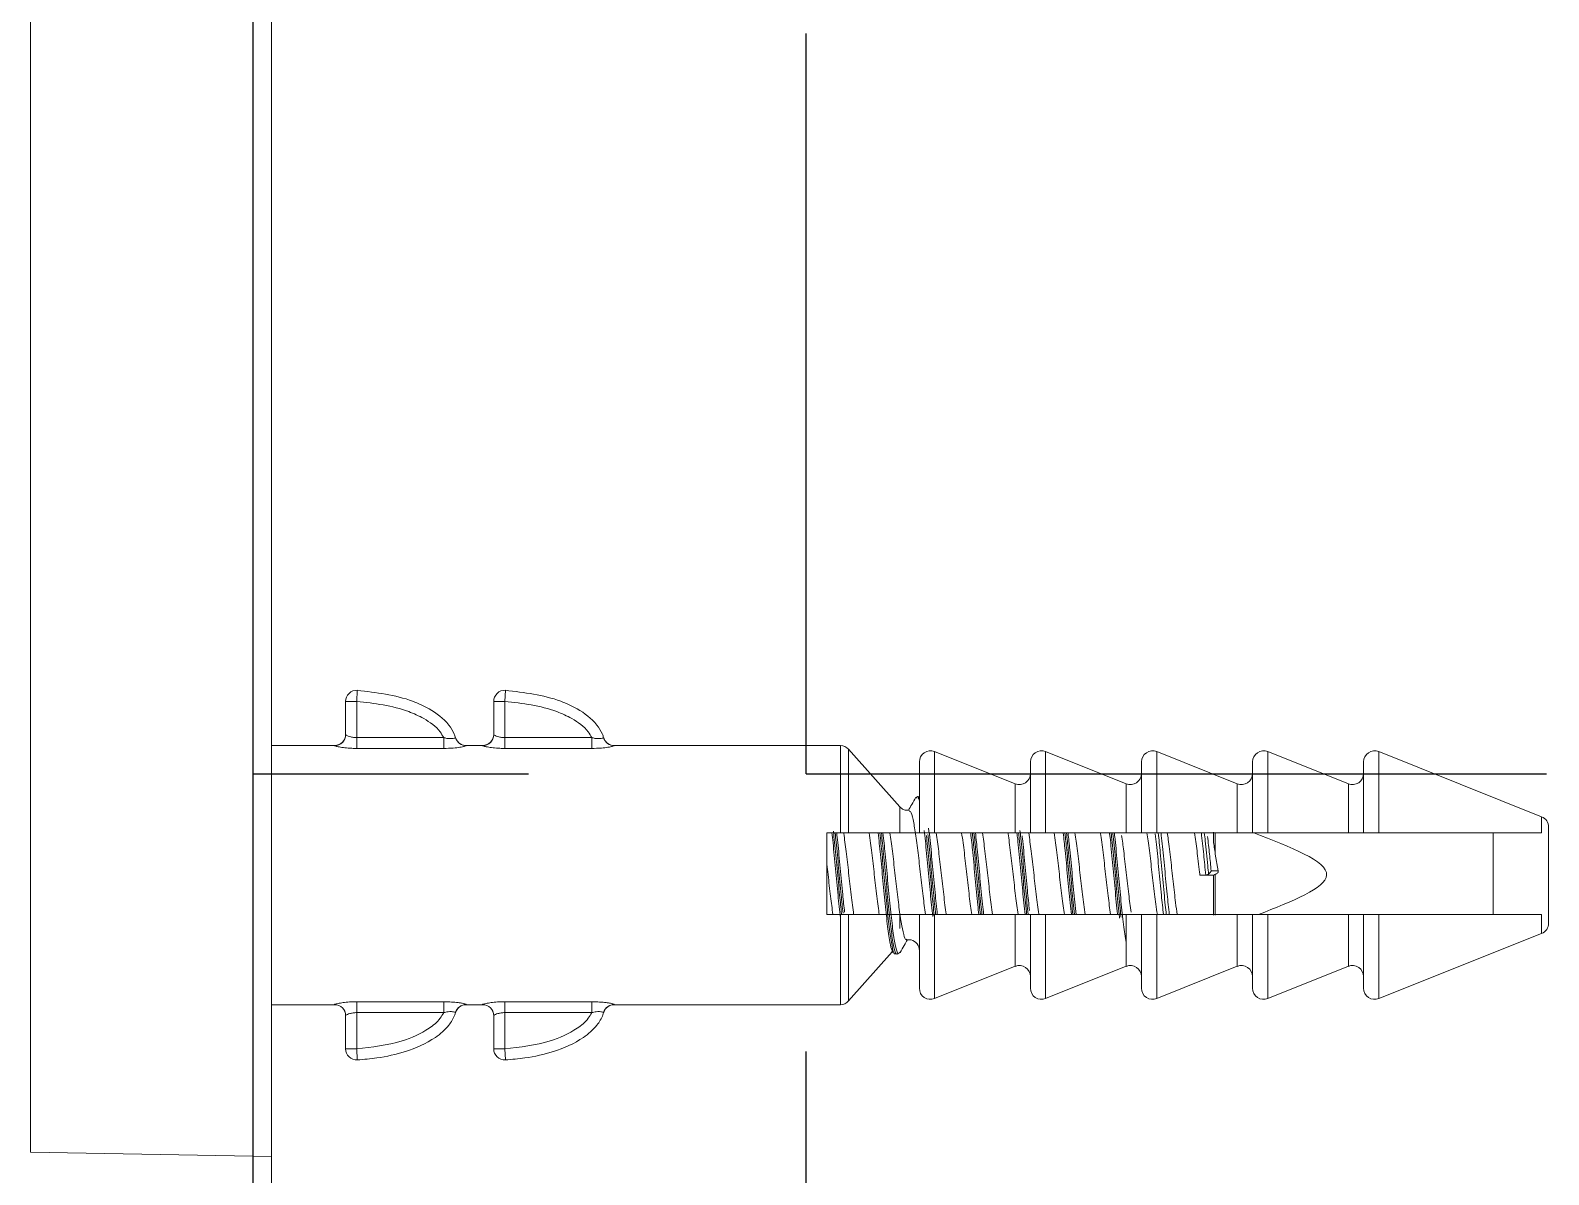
# Model space of a CAD drawing. Extents: x 1944 to 4044, y -46 to 2924.
# Drawn here: x 3686 to 3727.02, y 2271.32 to 2302.22 of the extents above; entities that cross this region are included whole.
import ezdxf

# ---------------------------------------------------------------- set-up
doc = ezdxf.new("R2010")
doc.units = 0
doc.header["$LTSCALE"] = 23.1
doc.layers.get('0').update_dxf_attribs({"linetype": 'CONTINUOUS'})
doc.layers.add('HT', color=3, linetype='CONTINUOUS')

# ---------------------------------------------------------------- blocks, each defined once
blk = doc.blocks.new('A$C1841107C')
at = {"color": 7, "linetype": 'Continuous', "lineweight": 15}
for p, q in [((401.703, 550.146), (401.862, 550.146)), ((404.064, 550.146), (401.862, 550.146)), ((404.064, 550.146), (404.297, 550.146)), ((401.424, 549.957), (399.664, 545.557)), ((406.335, 545.557), (404.575, 549.957)), ((404.064, 548.646), (401.862, 548.646)), ((401.862, 545.146), (399.943, 545.146)), ((406.057, 545.146), (404.064, 545.146)), ((400.535, 544.735), (399.664, 542.557)), ((401.862, 544.735), (401.862, 542.557)), ((404.064, 542.557), (404.064, 544.735)), ((406.335, 542.557), (405.464, 544.735)), ((401.862, 542.146), (399.943, 542.146)), ((406.057, 542.146), (404.064, 542.146)), ((400.535, 541.735), (399.664, 539.557)), ((401.862, 541.735), (401.862, 539.557)), ((404.064, 539.557), (404.064, 541.735)), ((406.335, 539.557), (405.464, 541.735)), ((402.886, 541.22), (402.434, 541.141)), ((402.998, 541.091), (402.999, 541.07)), ((403, 540.9), (403, 540.883)), ((403.001, 540.725), (403, 540.883)), ((401.862, 539.146), (399.943, 539.146)), ((406.057, 539.146), (404.064, 539.146)), ((400.535, 538.735), (399.664, 536.557)), ((401.862, 538.735), (401.862, 536.557)), ((404.064, 536.557), (404.064, 538.735)), ((406.335, 536.557), (405.464, 538.735)), ((401.862, 536.146), (399.943, 536.146)), ((406.057, 536.146), (404.064, 536.146)), ((400.535, 535.735), (399.664, 533.557)), ((401.862, 535.735), (401.862, 533.557)), ((404.064, 533.557), (404.064, 535.735)), ((406.335, 533.557), (405.464, 535.735)), ((401.862, 533.146), (399.943, 533.146)), ((400.889, 533.11), (400.864, 533.146)), ((401.25, 532.868), (401.25, 532.766)), ((406.057, 533.146), (404.064, 533.146)), ((404.75, 532.805), (404.75, 532.926)), ((401.16, 532.622), (399.6, 531.235)), ((404.064, 531.235), (404.064, 532.622)), ((405.052, 532.401), (405.092, 532.425)), ((406.399, 531.235), (405.073, 532.414)), ((399.5, 531.011), (399.5, 524.904)), ((401.862, 531.011), (401.862, 530.646)), ((404.064, 530.646), (404.064, 531.011)), ((406.5, 524.904), (406.5, 531.011)), ((401.862, 530.646), (404.064, 530.646)), ((399.285, 524.615), (399.286, 524.615)), ((406.707, 524.617), (406.715, 524.615)), ((399.285, 524.295), (399.578, 524.295)), ((399.285, 521.946), (399.285, 524.295)), ((399.578, 524.295), (399.578, 521.946)), ((406.421, 521.946), (406.421, 524.295)), ((406.715, 524.295), (406.421, 524.295)), ((406.715, 524.295), (406.715, 521.946)), ((398.008, 521.962), (398.308, 521.946)), ((398.308, 521.946), (399.285, 521.946)), ((398.308, 521.646), (398.308, 521.946)), ((399.285, 521.946), (399.578, 521.946)), ((406.715, 521.946), (406.421, 521.946)), ((406.715, 521.946), (407.692, 521.946)), ((407.692, 521.946), (407.991, 521.962)), ((407.692, 521.946), (407.692, 521.646)), ((399.205, 521.646), (398.308, 521.646)), ((399.5, 521.346), (399.5, 520.904)), ((406.5, 520.904), (406.5, 521.346)), ((407.692, 521.646), (406.795, 521.646)), ((399.285, 520.295), (399.578, 520.295)), ((399.285, 517.946), (399.285, 520.295)), ((399.578, 520.295), (399.578, 517.946)), ((406.421, 517.946), (406.421, 520.295)), ((406.715, 520.295), (406.421, 520.295)), ((406.715, 520.295), (406.715, 517.946)), ((398.008, 517.962), (398.308, 517.946)), ((398.308, 517.946), (399.285, 517.946)), ((398.308, 517.646), (398.308, 517.946)), ((399.205, 517.646), (398.308, 517.646)), ((399.285, 517.946), (399.578, 517.946)), ((406.715, 517.946), (406.421, 517.946)), ((406.715, 517.946), (407.692, 517.946)), ((407.692, 517.646), (406.795, 517.646)), ((407.692, 517.946), (407.991, 517.962)), ((407.692, 517.946), (407.692, 517.646)), ((399.5, 517.346), (399.5, 515.646)), ((406.5, 515.646), (406.5, 517.346)), ((359.4, 515.646), (385, 515.646)), ((399.5, 515.647), (370.5, 515.647)), ((385, 515.646), (410.6, 515.646)), ((495, 515.647), (406.5, 515.647)), ((410.486, 509.129), (410.6, 515.646))]:
    blk.add_line(p, q, dxfattribs=at)
at = {"color": 8, "linetype": 'Continuous', "lineweight": 15}
for p, q in [((401.862, 549.957), (401.424, 549.957)), ((404.575, 549.957), (404.064, 549.957)), ((399.664, 545.557), (401.862, 545.557)), ((404.064, 545.557), (406.335, 545.557)), ((401.862, 544.735), (400.535, 544.735)), ((405.464, 544.735), (404.064, 544.735)), ((399.664, 542.557), (401.862, 542.557)), ((404.064, 542.557), (406.335, 542.557)), ((401.862, 541.735), (400.535, 541.735)), ((405.464, 541.735), (404.064, 541.735)), ((402.08, 541.091), (401.839, 541.091)), ((401.853, 541.141), (402.434, 541.141)), ((402.983, 541.141), (404.081, 541.141)), ((404.085, 541.091), (402.998, 541.091)), ((399.664, 539.557), (401.862, 539.557)), ((404.064, 539.557), (406.335, 539.557)), ((401.862, 538.735), (400.535, 538.735)), ((405.464, 538.735), (404.064, 538.735)), ((399.664, 536.557), (401.862, 536.557)), ((404.064, 536.557), (406.335, 536.557)), ((401.862, 535.735), (400.535, 535.735)), ((405.464, 535.735), (404.064, 535.735)), ((399.664, 533.557), (401.862, 533.557)), ((404.064, 533.557), (406.335, 533.557)), ((401.862, 532.622), (401.16, 532.622)), ((404.446, 532.622), (404.064, 532.622)), ((399.6, 531.235), (401.862, 531.235)), ((404.064, 531.235), (406.399, 531.235)), ((401.862, 531.011), (399.5, 531.011)), ((406.5, 531.011), (404.064, 531.011)), ((406.495, 524.904), (406.497, 524.904)), ((399.505, 521.346), (399.5, 521.346)), ((406.5, 521.346), (406.495, 521.346)), ((406.495, 520.904), (406.497, 520.904)), ((399.505, 517.346), (399.5, 517.346)), ((406.5, 517.346), (406.495, 517.346)), ((359.514, 509.129), (410.486, 509.129))]:
    blk.add_line(p, q, dxfattribs=at)
at = {"color": 7, "linetype": 'Continuous', "lineweight": 15, "flags": 128}
blk.add_lwpolyline([(401.25, 532.766), (401.218, 532.691), (401.16, 532.622)], dxfattribs=at)
at = {"color": 7, "linetype": 'Continuous', "lineweight": 15}
for centre, start, end in [((401.703, 549.846), 90, 158.1986), ((404.297, 549.846), 21.8014, 90), ((399.943, 545.446), 158.1986, 270), ((406.057, 545.446), 270, 21.8014), ((400.257, 544.846), 338.1986, 90), ((405.743, 544.846), 90, 201.8014), ((399.943, 542.446), 158.1986, 270), ((406.057, 542.446), 270, 21.8014), ((400.257, 541.846), 338.1986, 90), ((405.743, 541.846), 90, 201.8014), ((399.943, 539.446), 158.1986, 270), ((406.057, 539.446), 270, 21.8014), ((400.257, 538.846), 338.1986, 90), ((405.743, 538.846), 90, 201.8014), ((399.943, 536.446), 158.1986, 270), ((406.057, 536.446), 270, 21.8014), ((400.257, 535.846), 338.1986, 90), ((405.743, 535.846), 90, 201.8014), ((399.943, 533.446), 158.1986, 270), ((406.057, 533.446), 270, 21.8014), ((405.039, 532.846), 90, 164.479), ((399.8, 531.011), 131.6335, 180), ((406.2, 531.011), 0, 48.3665), ((399.205, 524.904), 285.9829, 0.0777), ((406.795, 524.904), 179.9223, 254.0171), ((398.308, 521.946), 176.9697, 270), ((407.692, 521.946), 270, 3.0303), ((399.2, 521.346), 0, 90), ((399.205, 521.346), 359.9603, 89.9602), ((406.795, 521.346), 90.0398, 180.0397), ((406.8, 521.346), 90, 180), ((399.205, 520.904), 285.9829, 0.0777), ((406.795, 520.904), 179.9223, 254.0171), ((398.308, 517.946), 176.9697, 270), ((399.2, 517.346), 0, 90), ((399.205, 517.346), 359.9603, 89.9602), ((406.795, 517.346), 90.0398, 180.0397), ((406.8, 517.346), 90, 180), ((407.692, 517.946), 270, 3.0303)]:
    blk.add_arc(centre, 0.3, start, end, dxfattribs=at)
for points, knots in [([(401.862, 549.957), (401.862, 548.665), (401.862, 547.211), (401.862, 545.722), (401.862, 545.557)], [0, 0, 0, 0, 0.889111, 1, 1, 1, 1]), ([(404.064, 545.557), (404.064, 546.377), (404.064, 547.863), (404.064, 549.308), (404.064, 549.957)], [0, 0, 0, 0, 0.551068, 1, 1, 1, 1]), ([(401.862, 545.557), (401.862, 545.541), (401.862, 545.508), (401.862, 545.439), (401.862, 545.356), (401.862, 545.268), (401.862, 545.199), (401.862, 545.154), (401.862, 545.149), (401.862, 545.146)], [0, 0, 0, 0, 0.084724, 0.179843, 0.339851, 0.499733, 0.663165, 0.835664, 1, 1, 1, 1]), ([(404.064, 545.146), (404.064, 545.149), (404.064, 545.156), (404.064, 545.212), (404.064, 545.295), (404.064, 545.381), (404.064, 545.466), (404.064, 545.521), (404.064, 545.554), (404.064, 545.557)], [0, 0, 0, 0, 0.183485, 0.373192, 0.554244, 0.72489, 0.820724, 0.983017, 1, 1, 1, 1]), ([(401.862, 544.735), (401.862, 544.736), (401.862, 544.769), (401.862, 544.835), (401.862, 544.93), (401.862, 545.013), (401.862, 545.083), (401.862, 545.133), (401.862, 545.146), (401.862, 545.146), (401.862, 545.146)], [0, 0, 0, 0, 0.010378, 0.17498, 0.324274, 0.471755, 0.629142, 0.803258, 0.994183, 1, 1, 1, 1]), ([(404.064, 545.146), (404.064, 545.145), (404.064, 545.142), (404.064, 545.108), (404.064, 545.034), (404.064, 544.938), (404.064, 544.837), (404.064, 544.77), (404.064, 544.738), (404.064, 544.735)], [0, 0, 0, 0, 0.097273, 0.292654, 0.486369, 0.666656, 0.828898, 0.980059, 1, 1, 1, 1]), ([(404.064, 542.305), (403.709, 543.217), (402.975, 545.103), (402.241, 543.175), (401.862, 542.178)], [0, 0, 0, 0, 0.483369, 1, 1, 1, 1]), ([(401.862, 542.557), (401.862, 542.541), (401.862, 542.508), (401.862, 542.439), (401.862, 542.356), (401.862, 542.268), (401.862, 542.199), (401.862, 542.154), (401.862, 542.149), (401.862, 542.146)], [0, 0, 0, 0, 0.084724, 0.179843, 0.339851, 0.499733, 0.663165, 0.835664, 1, 1, 1, 1]), ([(404.064, 542.146), (404.064, 542.149), (404.064, 542.156), (404.064, 542.212), (404.064, 542.295), (404.064, 542.381), (404.064, 542.466), (404.064, 542.521), (404.064, 542.554), (404.064, 542.557)], [0, 0, 0, 0, 0.183485, 0.373192, 0.554244, 0.72489, 0.820724, 0.983017, 1, 1, 1, 1]), ([(401.862, 541.735), (401.862, 541.736), (401.862, 541.769), (401.862, 541.835), (401.862, 541.93), (401.862, 542.013), (401.862, 542.083), (401.862, 542.133), (401.862, 542.146), (401.862, 542.146), (401.862, 542.146)], [0, 0, 0, 0, 0.010378, 0.17498, 0.324274, 0.471755, 0.629142, 0.803258, 0.994183, 1, 1, 1, 1]), ([(404.064, 542.146), (404.064, 542.145), (404.064, 542.142), (404.064, 542.108), (404.064, 542.034), (404.064, 541.938), (404.064, 541.837), (404.064, 541.77), (404.064, 541.738), (404.064, 541.735)], [0, 0, 0, 0, 0.097273, 0.292654, 0.486369, 0.666656, 0.828898, 0.980059, 1, 1, 1, 1]), ([(401.957, 540.932), (402.113, 540.95), (402.404, 540.982), (402.736, 541.014), (402.889, 541.029)], [0, 0, 0, 0, 0.538687, 1, 1, 1, 1]), ([(402.434, 541.141), (402.37, 541.131), (402.247, 541.112), (402.134, 541.098), (402.08, 541.091)], [0, 0, 0, 0, 0.515315, 1, 1, 1, 1]), ([(402.886, 541.22), (402.892, 541.22), (402.904, 541.221), (402.925, 541.215), (402.949, 541.198), (402.969, 541.172), (402.978, 541.15), (402.983, 541.141)], [0, 0, 0, 0, 0.125086, 0.249793, 0.441724, 0.758744, 1, 1, 1, 1]), ([(402.889, 541.029), (402.888, 541.062), (402.888, 541.126), (402.887, 541.189), (402.886, 541.22)], [0, 0, 0, 0, 0.523676, 1, 1, 1, 1]), ([(402.976, 540.959), (402.965, 540.972), (402.942, 541), (402.911, 541.019), (402.893, 541.027), (402.889, 541.029), (402.889, 541.029)], [0, 0, 0, 0, 0.404806, 0.860276, 0.98399, 1, 1, 1, 1]), ([(402.998, 541.091), (402.995, 541.102), (402.991, 541.12), (402.985, 541.135), (402.983, 541.141)], [0, 0, 0, 0, 0.6274455, 1, 1, 1, 1]), ([(402.999, 541.07), (402.999, 541.061), (403, 541.005), (403, 540.948), (403, 540.9)], [0, 0, 0, 0, 0.158103, 1, 1, 1, 1]), ([(401.862, 540.844), (401.932, 540.853), (402.186, 540.884), (402.593, 540.922), (402.901, 540.952), (402.976, 540.959)], [0, 0, 0, 0, 0.221834, 0.809672, 1, 1, 1, 1]), ([(403, 540.883), (403, 540.883), (402.814, 540.863), (402.405, 540.825), (402.051, 540.785), (401.862, 540.764)], [0, 0, 0, 0, 0.00005, 0.464162, 1, 1, 1, 1]), ([(401.862, 540.58), (402.017, 540.602), (402.333, 540.647), (402.752, 540.697), (402.975, 540.722), (403.001, 540.725)], [0, 0, 0, 0, 0.4588034, 0.9371369, 1, 1, 1, 1]), ([(403, 540.9), (402.999, 540.907), (402.998, 540.92), (402.989, 540.941), (402.98, 540.954), (402.976, 540.959)], [0, 0, 0, 0, 0.358008, 0.715699, 1, 1, 1, 1]), ([(404.064, 540.112), (403.961, 540.097), (403.702, 540.061), (403.173, 540.002), (402.582, 539.937), (402.117, 539.884), (401.92, 539.853), (401.862, 539.844)], [0, 0, 0, 0, 0.1620964, 0.4074164, 0.6527421, 0.898064, 1, 1, 1, 1]), ([(401.862, 539.674), (401.956, 539.685), (402.143, 539.707), (402.593, 539.752), (403.061, 539.796), (403.608, 539.849), (403.887, 539.879), (404.064, 539.898)], [0, 0, 0, 0, 0.148596, 0.297089, 0.59603, 0.744184, 1, 1, 1, 1]), ([(401.862, 539.599), (402.036, 539.618), (402.422, 539.659), (403.113, 539.722), (403.703, 539.776), (403.982, 539.808), (404.064, 539.817)], [0, 0, 0, 0, 0.255244, 0.564544, 0.872238, 1, 1, 1, 1]), ([(401.862, 539.292), (401.931, 539.303), (402.143, 539.338), (402.625, 539.395), (403.218, 539.465), (403.731, 539.525), (403.974, 539.562), (404.064, 539.575)], [0, 0, 0, 0, 0.119831, 0.365138, 0.610435, 0.855729, 1, 1, 1, 1]), ([(401.862, 539.557), (401.862, 539.541), (401.862, 539.508), (401.862, 539.439), (401.862, 539.356), (401.862, 539.268), (401.862, 539.199), (401.862, 539.154), (401.862, 539.149), (401.862, 539.146)], [0, 0, 0, 0, 0.084724, 0.179843, 0.339851, 0.499733, 0.663165, 0.835664, 1, 1, 1, 1]), ([(404.064, 539.74), (403.895, 539.722), (403.623, 539.692), (403.085, 539.641), (402.617, 539.596), (402.166, 539.552), (401.978, 539.53), (401.884, 539.519)], [0, 0, 0, 0, 0.248937, 0.398646, 0.700598, 0.850646, 1, 1, 1, 1]), ([(404.064, 539.146), (404.064, 539.149), (404.064, 539.156), (404.064, 539.212), (404.064, 539.295), (404.064, 539.381), (404.064, 539.466), (404.064, 539.521), (404.064, 539.554), (404.064, 539.557)], [0, 0, 0, 0, 0.183485, 0.373192, 0.554244, 0.72489, 0.820724, 0.983017, 1, 1, 1, 1]), ([(401.862, 538.735), (401.862, 538.736), (401.862, 538.769), (401.862, 538.835), (401.862, 538.93), (401.862, 539.013), (401.862, 539.083), (401.862, 539.133), (401.862, 539.146), (401.862, 539.146), (401.862, 539.146)], [0, 0, 0, 0, 0.010378, 0.17498, 0.324274, 0.471755, 0.629142, 0.803258, 0.994183, 1, 1, 1, 1]), ([(404.064, 539.146), (404.064, 539.145), (404.064, 539.142), (404.064, 539.108), (404.064, 539.034), (404.064, 538.938), (404.064, 538.837), (404.064, 538.77), (404.064, 538.738), (404.064, 538.735)], [0, 0, 0, 0, 0.097273, 0.292654, 0.486369, 0.666656, 0.828898, 0.980059, 1, 1, 1, 1]), ([(401.862, 538.412), (401.895, 538.416), (402.111, 538.443), (402.64, 538.492), (403.361, 538.559), (404.046, 538.627), (404.562, 538.685), (404.747, 538.721), (404.817, 538.735)], [0, 0, 0, 0, 0.038039, 0.247293, 0.456302, 0.665219, 0.874303, 1, 1, 1, 1]), ([(404.139, 538.595), (404.108, 538.591), (403.893, 538.565), (403.36, 538.516), (402.643, 538.449), (402.109, 538.4), (401.893, 538.374), (401.862, 538.37)], [0, 0, 0, 0, 0.049088, 0.349397, 0.649841, 0.950635, 1, 1, 1, 1]), ([(404.005, 538.864), (403.846, 538.844), (403.516, 538.8), (402.927, 538.734), (402.363, 538.67), (402.064, 538.629), (401.929, 538.61)], [0, 0, 0, 0, 0.247015, 0.512581, 0.778142, 1, 1, 1, 1]), ([(401.862, 538.328), (401.895, 538.332), (402.114, 538.359), (402.651, 538.408), (403.368, 538.475), (403.906, 538.524), (404.125, 538.551), (404.16, 538.555)], [0, 0, 0, 0, 0.052397, 0.349911, 0.647079, 0.944078, 1, 1, 1, 1]), ([(404.064, 538.502), (404.058, 538.501), (403.867, 538.478), (403.366, 538.432), (402.659, 538.365), (402.121, 538.315), (401.9, 538.288), (401.862, 538.283)], [0, 0, 0, 0, 0.010745, 0.319064, 0.627555, 0.936408, 1, 1, 1, 1]), ([(401.862, 538.039), (401.868, 538.04), (402.001, 538.064), (402.391, 538.11), (402.968, 538.177), (403.57, 538.244), (403.901, 538.289), (404.064, 538.311)], [0, 0, 0, 0, 0.011654, 0.260412, 0.509166, 0.757914, 1, 1, 1, 1]), ([(404.064, 537.624), (403.977, 537.612), (403.736, 537.576), (403.227, 537.518), (402.634, 537.451), (402.149, 537.394), (401.934, 537.36), (401.862, 537.349)], [0, 0, 0, 0, 0.140658, 0.385844, 0.631024, 0.876209, 1, 1, 1, 1]), ([(401.862, 537.162), (402.01, 537.178), (402.362, 537.217), (403.024, 537.278), (403.644, 537.335), (403.955, 537.37), (404.064, 537.382)], [0, 0, 0, 0, 0.2215275, 0.5281194, 0.8350843, 1, 1, 1, 1]), ([(404.064, 537.337), (403.959, 537.326), (403.65, 537.292), (403.029, 537.235), (402.362, 537.174), (402.009, 537.136), (401.862, 537.12)], [0, 0, 0, 0, 0.159083, 0.469974, 0.780493, 1, 1, 1, 1]), ([(401.862, 537.078), (402.011, 537.094), (402.368, 537.133), (403.037, 537.194), (403.655, 537.25), (403.962, 537.284), (404.064, 537.295)], [0, 0, 0, 0, 0.222851, 0.533397, 0.844305, 1, 1, 1, 1]), ([(404.064, 537.253), (403.96, 537.241), (403.655, 537.207), (403.041, 537.151), (402.373, 537.089), (402.015, 537.05), (401.862, 537.033)], [0, 0, 0, 0, 0.158168, 0.465192, 0.771852, 1, 1, 1, 1]), ([(401.862, 536.787), (401.946, 536.8), (402.176, 536.836), (402.679, 536.894), (403.272, 536.961), (403.765, 537.018), (403.989, 537.051), (404.064, 537.063)], [0, 0, 0, 0, 0.141981, 0.387184, 0.632385, 0.877584, 1, 1, 1, 1]), ([(401.862, 536.557), (401.862, 536.541), (401.862, 536.508), (401.862, 536.439), (401.862, 536.356), (401.862, 536.268), (401.862, 536.199), (401.862, 536.154), (401.862, 536.149), (401.862, 536.146)], [0, 0, 0, 0, 0.084724, 0.179843, 0.339851, 0.499733, 0.663165, 0.835664, 1, 1, 1, 1]), ([(404.064, 536.146), (404.064, 536.149), (404.064, 536.156), (404.064, 536.212), (404.064, 536.295), (404.064, 536.381), (404.064, 536.466), (404.064, 536.521), (404.064, 536.554), (404.064, 536.557)], [0, 0, 0, 0, 0.183485, 0.373192, 0.554244, 0.72489, 0.820724, 0.983017, 1, 1, 1, 1]), ([(404.064, 536.373), (404.058, 536.372), (403.917, 536.348), (403.519, 536.302), (402.936, 536.235), (402.34, 536.168), (402.02, 536.123), (401.862, 536.101)], [0, 0, 0, 0, 0.010959, 0.259763, 0.508569, 0.757378, 1, 1, 1, 1]), ([(401.862, 535.735), (401.862, 535.736), (401.862, 535.769), (401.862, 535.835), (401.862, 535.93), (401.862, 536.013), (401.862, 536.083), (401.862, 536.133), (401.862, 536.146), (401.862, 536.146), (401.862, 536.146)], [0, 0, 0, 0, 0.010378, 0.17498, 0.324274, 0.471755, 0.629142, 0.803258, 0.994183, 1, 1, 1, 1]), ([(401.941, 535.921), (401.965, 535.924), (402.177, 535.95), (402.697, 535.997), (403.38, 536.061), (403.778, 536.101), (403.956, 536.12)], [0, 0, 0, 0, 0.04404, 0.384186, 0.724161, 1, 1, 1, 1]), ([(404.064, 536.146), (404.064, 536.145), (404.064, 536.142), (404.064, 536.108), (404.064, 536.034), (404.064, 535.938), (404.064, 535.837), (404.064, 535.77), (404.064, 535.738), (404.064, 535.735)], [0, 0, 0, 0, 0.0972729, 0.2926542, 0.4863691, 0.6666558, 0.8288978, 0.9800586, 1, 1, 1, 1]), ([(404.064, 536.086), (403.854, 536.064), (403.422, 536.021), (402.696, 535.954), (402.119, 535.901), (401.861, 535.87), (401.791, 535.862)], [0, 0, 0, 0, 0.285674, 0.586608, 0.887691, 1, 1, 1, 1]), ([(401.862, 535.828), (401.912, 535.834), (402.15, 535.862), (402.705, 535.913), (403.428, 535.979), (403.857, 536.023), (404.064, 536.044)], [0, 0, 0, 0, 0.081943, 0.394444, 0.706778, 1, 1, 1, 1]), ([(404.064, 536.002), (403.856, 535.98), (403.43, 535.936), (402.712, 535.87), (402.158, 535.818), (401.917, 535.789), (401.862, 535.783)], [0, 0, 0, 0, 0.293488, 0.601734, 0.910146, 1, 1, 1, 1]), ([(401.862, 535.539), (401.869, 535.54), (402.004, 535.564), (402.395, 535.61), (402.973, 535.678), (403.573, 535.745), (403.902, 535.789), (404.064, 535.811)], [0, 0, 0, 0, 0.014053, 0.262673, 0.511296, 0.759917, 1, 1, 1, 1]), ([(404.064, 535.125), (403.978, 535.112), (403.74, 535.077), (403.232, 535.019), (402.639, 534.951), (402.152, 534.895), (401.935, 534.86), (401.862, 534.849)], [0, 0, 0, 0, 0.1386717, 0.3838485, 0.6290277, 0.8742104, 1, 1, 1, 1]), ([(401.862, 534.662), (402.028, 534.68), (402.402, 534.721), (403.083, 534.784), (403.683, 534.839), (403.973, 534.872), (404.064, 534.882)], [0, 0, 0, 0, 0.245272, 0.552297, 0.859488, 1, 1, 1, 1]), ([(404.064, 534.837), (403.977, 534.827), (403.689, 534.795), (403.088, 534.741), (402.403, 534.678), (402.027, 534.638), (401.862, 534.62)], [0, 0, 0, 0, 0.134234, 0.445379, 0.75636, 1, 1, 1, 1]), ([(401.862, 534.579), (402.03, 534.596), (402.408, 534.637), (403.096, 534.699), (403.694, 534.754), (403.98, 534.786), (404.064, 534.795)], [0, 0, 0, 0, 0.2469882, 0.5580187, 0.8692132, 1, 1, 1, 1]), ([(404.064, 534.753), (403.978, 534.743), (403.693, 534.711), (403.099, 534.656), (402.413, 534.593), (402.033, 534.552), (401.862, 534.534)], [0, 0, 0, 0, 0.133659, 0.440967, 0.74811, 1, 1, 1, 1]), ([(401.862, 534.287), (401.948, 534.3), (402.179, 534.336), (402.684, 534.395), (403.277, 534.462), (403.768, 534.518), (403.991, 534.552), (404.064, 534.563)], [0, 0, 0, 0, 0.143954, 0.389162, 0.634375, 0.879592, 1, 1, 1, 1]), ([(404.064, 533.873), (404.06, 533.872), (403.92, 533.849), (403.524, 533.803), (402.941, 533.735), (402.343, 533.668), (402.022, 533.623), (401.862, 533.601)], [0, 0, 0, 0, 0.008571, 0.257517, 0.506466, 0.755415, 1, 1, 1, 1]), ([(401.274, 532.868), (401.271, 532.881), (401.265, 532.917), (401.478, 532.976), (401.864, 533.043), (402.39, 533.111), (402.981, 533.178), (403.574, 533.245), (403.901, 533.289), (404.061, 533.31)], [0, 0, 0, 0, 0.091352, 0.244016, 0.396682, 0.549345, 0.702007, 0.854671, 1, 1, 1, 1]), ([(401.729, 533.396), (401.838, 533.409), (402.134, 533.445), (402.752, 533.503), (403.46, 533.568), (403.87, 533.611), (404.064, 533.631)], [0, 0, 0, 0, 0.16652, 0.454569, 0.742033, 1, 1, 1, 1]), ([(404.119, 533.508), (403.913, 533.486), (403.491, 533.442), (402.769, 533.375), (402.169, 533.319), (401.887, 533.286), (401.794, 533.275)], [0, 0, 0, 0, 0.277887, 0.56753, 0.857785, 1, 1, 1, 1]), ([(401.862, 533.557), (401.862, 533.541), (401.862, 533.508), (401.862, 533.439), (401.862, 533.356), (401.862, 533.268), (401.862, 533.199), (401.862, 533.154), (401.862, 533.149), (401.862, 533.146)], [0, 0, 0, 0, 0.084724, 0.179843, 0.339851, 0.499733, 0.663165, 0.835664, 1, 1, 1, 1]), ([(404.064, 533.586), (403.873, 533.566), (403.463, 533.524), (402.756, 533.46), (402.199, 533.409), (401.955, 533.381), (401.905, 533.375)], [0, 0, 0, 0, 0.278455, 0.597311, 0.916815, 1, 1, 1, 1]), ([(401.93, 533.336), (401.974, 533.341), (402.213, 533.368), (402.764, 533.419), (403.48, 533.484), (403.898, 533.527), (404.097, 533.547)], [0, 0, 0, 0, 0.073465, 0.392121, 0.710106, 1, 1, 1, 1]), ([(404.064, 533.146), (404.064, 533.149), (404.064, 533.156), (404.064, 533.212), (404.064, 533.295), (404.064, 533.381), (404.064, 533.466), (404.064, 533.521), (404.064, 533.554), (404.064, 533.557)], [0, 0, 0, 0, 0.183485, 0.373192, 0.554244, 0.72489, 0.820724, 0.983017, 1, 1, 1, 1]), ([(401.004, 533.146), (400.955, 533.133), (400.84, 533.101), (400.893, 533.07), (400.922, 533.053)], [0, 0, 0, 0, 0.432323, 1, 1, 1, 1]), ([(400.893, 533.146), (400.888, 533.138), (400.881, 533.128), (400.927, 533.118), (400.936, 533.116)], [0, 0, 0, 0, 0.793109, 1, 1, 1, 1]), ([(400.899, 533.054), (400.964, 533.016), (401.081, 532.948), (401.198, 532.879), (401.25, 532.849)], [0, 0, 0, 0, 0.555203, 1, 1, 1, 1]), ([(401.862, 532.622), (401.862, 532.637), (401.862, 532.671), (401.862, 532.741), (401.862, 532.824), (401.862, 532.905), (401.862, 532.986), (401.862, 533.065), (401.862, 533.125), (401.862, 533.145), (401.862, 533.146), (401.862, 533.146)], [0, 0, 0, 0, 0.091714, 0.209724, 0.309981, 0.410462, 0.506892, 0.638695, 0.805496, 0.974391, 1, 1, 1, 1]), ([(404.064, 533.146), (404.064, 533.146), (404.064, 533.146), (404.064, 533.128), (404.064, 533.066), (404.064, 532.982), (404.064, 532.895), (404.064, 532.809), (404.064, 532.728), (404.064, 532.666), (404.064, 532.635), (404.064, 532.622)], [0, 0, 0, 0, 0.0099864, 0.1800781, 0.3590815, 0.4895298, 0.5995323, 0.7099066, 0.8120943, 0.9206362, 1, 1, 1, 1]), ([(405.092, 532.623), (405.027, 532.661), (404.913, 532.728), (404.799, 532.795), (404.75, 532.824)], [0, 0, 0, 0, 0.567519, 1, 1, 1, 1]), ([(404.732, 532.805), (404.738, 532.8), (404.767, 532.772), (404.621, 532.722), (404.301, 532.654), (403.816, 532.587), (403.241, 532.519), (402.643, 532.452), (402.155, 532.395), (401.937, 532.361), (401.862, 532.349)], [0, 0, 0, 0, 0.033336, 0.18157, 0.329806, 0.478041, 0.626276, 0.774508, 0.922738, 1, 1, 1, 1]), ([(401.862, 532.163), (402.046, 532.182), (402.441, 532.225), (403.146, 532.289), (403.854, 532.357), (404.469, 532.424), (404.911, 532.492), (405.151, 532.558), (405.108, 532.603), (405.086, 532.625)], [0, 0, 0, 0, 0.1277747, 0.2735808, 0.4195729, 0.5657358, 0.7119286, 0.8579708, 1, 1, 1, 1]), ([(401.862, 532.622), (401.862, 532.374), (401.862, 531.928), (401.862, 531.448), (401.862, 531.235)], [0, 0, 0, 0, 0.555879, 1, 1, 1, 1]), ([(405.11, 532.583), (405.133, 532.561), (405.179, 532.516), (404.936, 532.448), (404.489, 532.381), (403.868, 532.313), (403.152, 532.246), (402.442, 532.182), (402.046, 532.14), (401.862, 532.121)], [0, 0, 0, 0, 0.145713, 0.291506, 0.437447, 0.583358, 0.729098, 0.874655, 1, 1, 1, 1]), ([(401.862, 532.079), (402.048, 532.098), (402.448, 532.14), (403.161, 532.205), (403.875, 532.272), (404.497, 532.34), (404.933, 532.407), (405.151, 532.462), (405.127, 532.494), (405.12, 532.503)], [0, 0, 0, 0, 0.13836, 0.297092, 0.456007, 0.615107, 0.774264, 0.933264, 1, 1, 1, 1]), ([(405.076, 532.423), (405.025, 532.403), (404.917, 532.361), (404.476, 532.297), (403.87, 532.229), (403.162, 532.162), (402.452, 532.097), (402.052, 532.054), (401.862, 532.034)], [0, 0, 0, 0, 0.151318, 0.324857, 0.498336, 0.671612, 0.844687, 1, 1, 1, 1]), ([(401.862, 531.787), (401.949, 531.801), (402.183, 531.837), (402.689, 531.895), (403.282, 531.963), (403.771, 532.018), (403.992, 532.052), (404.064, 532.063)], [0, 0, 0, 0, 0.145928, 0.391154, 0.636376, 0.881602, 1, 1, 1, 1]), ([(401.862, 531.235), (401.862, 531.21), (401.862, 531.169), (401.862, 531.089), (401.862, 531.039), (401.862, 531.011)], [0, 0, 0, 0, 0.417135, 0.671648, 1, 1, 1, 1]), ([(404.064, 531.373), (404.061, 531.372), (403.923, 531.349), (403.528, 531.303), (402.946, 531.236), (402.351, 531.169), (402.03, 531.125), (401.873, 531.103)], [0, 0, 0, 0, 0.0062176, 0.2566466, 0.5070716, 0.7574956, 1, 1, 1, 1]), ([(404.064, 531.011), (404.064, 531.023), (404.064, 531.054), (404.064, 531.116), (404.064, 531.182), (404.064, 531.22), (404.064, 531.235)], [0, 0, 0, 0, 0.143051, 0.35299, 0.744782, 1, 1, 1, 1]), ([(401.815, 530.822), (401.914, 530.834), (402.208, 530.868), (402.821, 530.924), (403.504, 530.986), (403.883, 531.026), (404.047, 531.043)], [0, 0, 0, 0, 0.154526, 0.460998, 0.767292, 1, 1, 1, 1]), ([(404.151, 531.011), (403.953, 530.99), (403.542, 530.947), (402.828, 530.881), (402.227, 530.825), (401.942, 530.792), (401.85, 530.781)], [0, 0, 0, 0, 0.273582, 0.567099, 0.86079, 1, 1, 1, 1]), ([(401.862, 530.912), (401.945, 530.921), (402.221, 530.954), (402.811, 531.008), (403.478, 531.07), (403.848, 531.109), (404.004, 531.125)], [0, 0, 0, 0, 0.136707, 0.453244, 0.769569, 1, 1, 1, 1]), ([(404.027, 531.083), (403.867, 531.066), (403.491, 531.027), (402.813, 530.965), (402.22, 530.911), (401.943, 530.879), (401.862, 530.87)], [0, 0, 0, 0, 0.234218, 0.551159, 0.868307, 1, 1, 1, 1]), ([(402.702, 530.646), (402.797, 530.657), (403.085, 530.691), (403.58, 530.745), (403.906, 530.789), (404.064, 530.811)], [0, 0, 0, 0, 0.200925, 0.610569, 1, 1, 1, 1]), ([(398.008, 521.962), (398.068, 522.472), (398.147, 523.147), (398.526, 523.968), (398.825, 524.369), (399.132, 524.565), (399.255, 524.605), (399.288, 524.616)], [0, 0, 0, 0, 0.493059, 0.652398, 0.874608, 0.966543, 1, 1, 1, 1]), ([(399.285, 524.615), (399.287, 524.616), (399.29, 524.617), (399.293, 524.617), (399.295, 524.618)], [0, 0, 0, 0, 0.536536, 1, 1, 1, 1]), ([(399.285, 524.295), (399.286, 524.3), (399.298, 524.336), (399.308, 524.385), (399.315, 524.462), (399.313, 524.512), (399.306, 524.565), (399.297, 524.607), (399.291, 524.613), (399.288, 524.616)], [0, 0, 0, 0, 0.027434, 0.231118, 0.301702, 0.519144, 0.581325, 0.782015, 1, 1, 1, 1]), ([(399.499, 524.904), (399.497, 524.875), (399.493, 524.819), (399.46, 524.748), (399.419, 524.695), (399.378, 524.659), (399.341, 524.637), (399.314, 524.625), (399.298, 524.619), (399.291, 524.617), (399.289, 524.616), (399.287, 524.616), (399.286, 524.615), (399.286, 524.615), (399.286, 524.615)], [0, 0, 0, 0, 0.220922, 0.416559, 0.582002, 0.719303, 0.82741, 0.904148, 0.942019, 0.955012, 0.964463, 0.975988, 0.996077, 1, 1, 1, 1]), ([(399.505, 524.904), (399.505, 524.904), (399.509, 524.905), (399.52, 524.879), (399.536, 524.802), (399.554, 524.696), (399.573, 524.543), (399.576, 524.384), (399.578, 524.295)], [0, 0, 0, 0, 0.0174578, 0.2175035, 0.4212856, 0.4853404, 0.7105992, 1, 1, 1, 1]), ([(406.421, 524.295), (406.421, 524.3), (406.421, 524.372), (406.426, 524.511), (406.443, 524.68), (406.464, 524.81), (406.484, 524.892), (406.491, 524.9), (406.495, 524.904)], [0, 0, 0, 0, 0.016892, 0.235372, 0.450772, 0.624179, 0.82807, 1, 1, 1, 1]), ([(406.712, 524.616), (406.713, 524.615), (406.715, 524.615), (406.715, 524.615), (406.716, 524.615), (406.711, 524.616), (406.707, 524.617), (406.698, 524.62), (406.68, 524.627), (406.642, 524.646), (406.588, 524.684), (406.531, 524.758), (406.499, 524.838), (406.503, 524.889), (406.504, 524.903)], [0, 0, 0, 0, 0.11653, 0.228491, 0.311368, 0.322474, 0.330692, 0.341721, 0.378773, 0.432016, 0.565378, 0.724901, 0.927161, 1, 1, 1, 1]), ([(406.712, 524.616), (406.71, 524.614), (406.704, 524.61), (406.694, 524.57), (406.686, 524.503), (406.685, 524.409), (406.704, 524.335), (406.715, 524.295)], [0, 0, 0, 0, 0.173018, 0.375117, 0.543599, 0.7526, 1, 1, 1, 1]), ([(406.712, 524.616), (406.733, 524.609), (406.856, 524.571), (407.111, 524.414), (407.487, 523.976), (407.778, 523.301), (407.942, 522.578), (407.977, 522.138), (407.991, 521.962)], [0, 0, 0, 0, 0.020848, 0.125544, 0.284114, 0.573057, 0.828417, 1, 1, 1, 1]), ([(399.285, 524.295), (399.233, 524.265), (399.015, 524.138), (398.779, 523.796), (398.435, 523.056), (398.363, 522.426), (398.308, 521.946)], [0, 0, 0, 0, 0.068236, 0.286198, 0.45558, 1, 1, 1, 1]), ([(407.692, 521.946), (407.646, 522.36), (407.57, 523.044), (407.233, 523.799), (406.936, 524.167), (406.767, 524.265), (406.715, 524.295)], [0, 0, 0, 0, 0.472067, 0.778735, 0.931401, 1, 1, 1, 1]), ([(399.205, 521.646), (399.21, 521.649), (399.219, 521.656), (399.243, 521.707), (399.267, 521.783), (399.283, 521.868), (399.284, 521.924), (399.285, 521.946)], [0, 0, 0, 0, 0.2133253, 0.4286089, 0.6461721, 0.8617265, 1, 1, 1, 1]), ([(399.578, 521.946), (399.578, 521.902), (399.576, 521.791), (399.562, 521.623), (399.54, 521.471), (399.518, 521.366), (399.509, 521.353), (399.505, 521.346)], [0, 0, 0, 0, 0.1454175, 0.3680007, 0.5850827, 0.7943326, 1, 1, 1, 1]), ([(406.495, 521.346), (406.492, 521.349), (406.485, 521.357), (406.466, 521.434), (406.444, 521.571), (406.425, 521.748), (406.423, 521.88), (406.421, 521.946)], [0, 0, 0, 0, 0.141948, 0.3524597, 0.5653594, 0.7808906, 1, 1, 1, 1]), ([(406.715, 521.946), (406.716, 521.913), (406.719, 521.846), (406.739, 521.757), (406.764, 521.689), (406.784, 521.652), (406.792, 521.648), (406.795, 521.646)], [0, 0, 0, 0, 0.20883, 0.419792, 0.635224, 0.852795, 1, 1, 1, 1]), ([(398.008, 517.962), (398.068, 518.472), (398.147, 519.147), (398.526, 519.968), (398.825, 520.369), (399.132, 520.565), (399.255, 520.605), (399.288, 520.616)], [0, 0, 0, 0, 0.493059, 0.6523984, 0.8746083, 0.9665434, 1, 1, 1, 1]), ([(399.288, 520.616), (399.286, 520.615), (399.282, 520.614), (399.285, 520.615), (399.288, 520.616)], [0, 0, 0, 0, 0.234311, 1, 1, 1, 1]), ([(399.285, 520.295), (399.286, 520.3), (399.298, 520.336), (399.308, 520.385), (399.315, 520.462), (399.313, 520.512), (399.306, 520.565), (399.297, 520.607), (399.291, 520.613), (399.288, 520.616)], [0, 0, 0, 0, 0.027434, 0.231118, 0.301702, 0.519144, 0.581325, 0.782015, 1, 1, 1, 1]), ([(399.495, 520.903), (399.496, 520.887), (399.499, 520.843), (399.476, 520.779), (399.44, 520.719), (399.399, 520.676), (399.362, 520.65), (399.336, 520.635), (399.321, 520.629), (399.312, 520.625), (399.304, 520.622), (399.299, 520.62), (399.299, 520.62), (399.299, 520.62)], [0, 0, 0, 0, 0.09161, 0.24779, 0.379554, 0.490095, 0.578488, 0.637958, 0.674033, 0.710713, 0.767561, 0.887062, 1, 1, 1, 1]), ([(399.505, 520.904), (399.505, 520.904), (399.509, 520.905), (399.52, 520.879), (399.536, 520.802), (399.554, 520.696), (399.573, 520.543), (399.576, 520.384), (399.578, 520.295)], [0, 0, 0, 0, 0.017458, 0.217503, 0.421286, 0.48534, 0.710599, 1, 1, 1, 1]), ([(406.421, 520.295), (406.421, 520.3), (406.421, 520.372), (406.426, 520.511), (406.443, 520.68), (406.464, 520.81), (406.484, 520.892), (406.491, 520.9), (406.495, 520.904)], [0, 0, 0, 0, 0.016892, 0.235372, 0.450772, 0.624179, 0.82807, 1, 1, 1, 1]), ([(406.701, 520.62), (406.701, 520.62), (406.702, 520.619), (406.698, 520.62), (406.685, 520.626), (406.672, 520.631), (406.643, 520.646), (406.588, 520.684), (406.532, 520.757), (406.499, 520.84), (406.503, 520.889), (406.504, 520.903)], [0, 0, 0, 0, 0.010948, 0.219364, 0.281954, 0.327251, 0.37582, 0.4998, 0.714967, 0.914167, 1, 1, 1, 1]), ([(406.712, 520.616), (406.71, 520.614), (406.704, 520.61), (406.694, 520.57), (406.686, 520.503), (406.685, 520.409), (406.704, 520.335), (406.715, 520.295)], [0, 0, 0, 0, 0.173018, 0.375117, 0.543599, 0.7526, 1, 1, 1, 1]), ([(406.712, 520.616), (406.733, 520.609), (406.856, 520.571), (407.111, 520.414), (407.487, 519.976), (407.778, 519.301), (407.942, 518.578), (407.977, 518.138), (407.991, 517.962)], [0, 0, 0, 0, 0.020848, 0.125544, 0.284114, 0.573057, 0.828417, 1, 1, 1, 1]), ([(399.285, 520.295), (399.233, 520.265), (399.015, 520.138), (398.779, 519.796), (398.435, 519.056), (398.363, 518.426), (398.308, 517.946)], [0, 0, 0, 0, 0.068236, 0.286198, 0.45558, 1, 1, 1, 1]), ([(407.692, 517.946), (407.646, 518.36), (407.57, 519.044), (407.233, 519.799), (406.936, 520.167), (406.767, 520.265), (406.715, 520.295)], [0, 0, 0, 0, 0.4720672, 0.7787347, 0.9314012, 1, 1, 1, 1]), ([(399.205, 517.646), (399.21, 517.649), (399.219, 517.656), (399.243, 517.707), (399.267, 517.783), (399.283, 517.868), (399.284, 517.924), (399.285, 517.946)], [0, 0, 0, 0, 0.213325, 0.428609, 0.646172, 0.861726, 1, 1, 1, 1]), ([(399.578, 517.946), (399.578, 517.902), (399.576, 517.791), (399.562, 517.623), (399.54, 517.471), (399.518, 517.366), (399.509, 517.353), (399.505, 517.346)], [0, 0, 0, 0, 0.1454175, 0.3680007, 0.5850827, 0.7943326, 1, 1, 1, 1]), ([(406.495, 517.346), (406.492, 517.349), (406.485, 517.357), (406.466, 517.434), (406.444, 517.571), (406.425, 517.748), (406.423, 517.88), (406.421, 517.946)], [0, 0, 0, 0, 0.141948, 0.35246, 0.565359, 0.780891, 1, 1, 1, 1]), ([(406.715, 517.946), (406.716, 517.913), (406.719, 517.846), (406.739, 517.757), (406.764, 517.689), (406.784, 517.652), (406.792, 517.648), (406.795, 517.646)], [0, 0, 0, 0, 0.20883, 0.419792, 0.635224, 0.852795, 1, 1, 1, 1])]:
    blk.add_open_spline(points, degree=3, knots=knots, dxfattribs=at)
at = {"color": 8, "linetype": 'Continuous', "lineweight": 15}
for points, knots in [([(399.502, 524.904), (399.501, 524.903), (399.5, 524.903), (399.503, 524.904), (399.505, 524.904)], [0, 0, 0, 0, 0.531248, 1, 1, 1, 1]), ([(399.502, 520.904), (399.501, 520.903), (399.5, 520.903), (399.503, 520.904), (399.505, 520.904)], [0, 0, 0, 0, 0.5312482, 1, 1, 1, 1])]:
    blk.add_open_spline(points, degree=3, knots=knots, dxfattribs=at)

msp = doc.modelspace()

# ---------------------------------------------------------------- linework, layer by layer
at = {"layer": 'HT', "ltscale": 0.5}
for p, q in [((3692.016, 675.837), (3692.016, 2763.819)), ((3706.956, 2282.141), (3706.956, 2302.141)), ((3692.016, 2282.141), (3699.456, 2282.141)), ((3706.956, 2282.141), (3726.956, 2282.141)), ((3706.956, 2254.641), (3706.956, 2274.641))]:
    msp.add_line(p, q, dxfattribs=at)

# ---------------------------------------------------------------- block references
at = {"lineweight": 15, "rotation": 270}
msp.add_blockref('A$C1841107C', (3176.872, 2682.406), dxfattribs=at)

doc.saveas('drawing.dxf')
